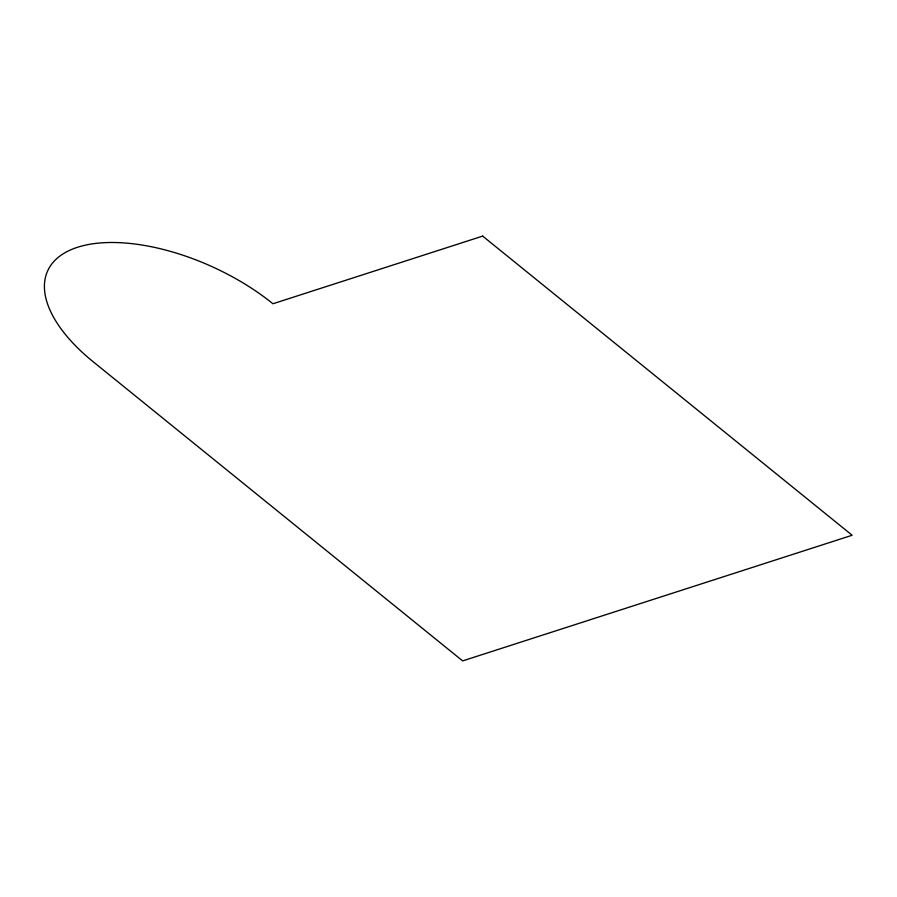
<?xml version="1.0" encoding="UTF-8"?>
<svg xmlns="http://www.w3.org/2000/svg" width="897" height="897" viewBox="0 0 897 897"><rect width="100%" height="100%" fill="white"/><g stroke="black" fill="none" stroke-linecap="round" stroke-linejoin="round"><path stroke-width="1.35" d="M482.676 236.102L272.946 303.758A148.868 72.175 24.6 0 0 77.49 247.28A148.868 72.175 24.6 0 0 93.165 361.749L462.639 660.898L852.15 535.251L482.676 236.102"/></g></svg>
